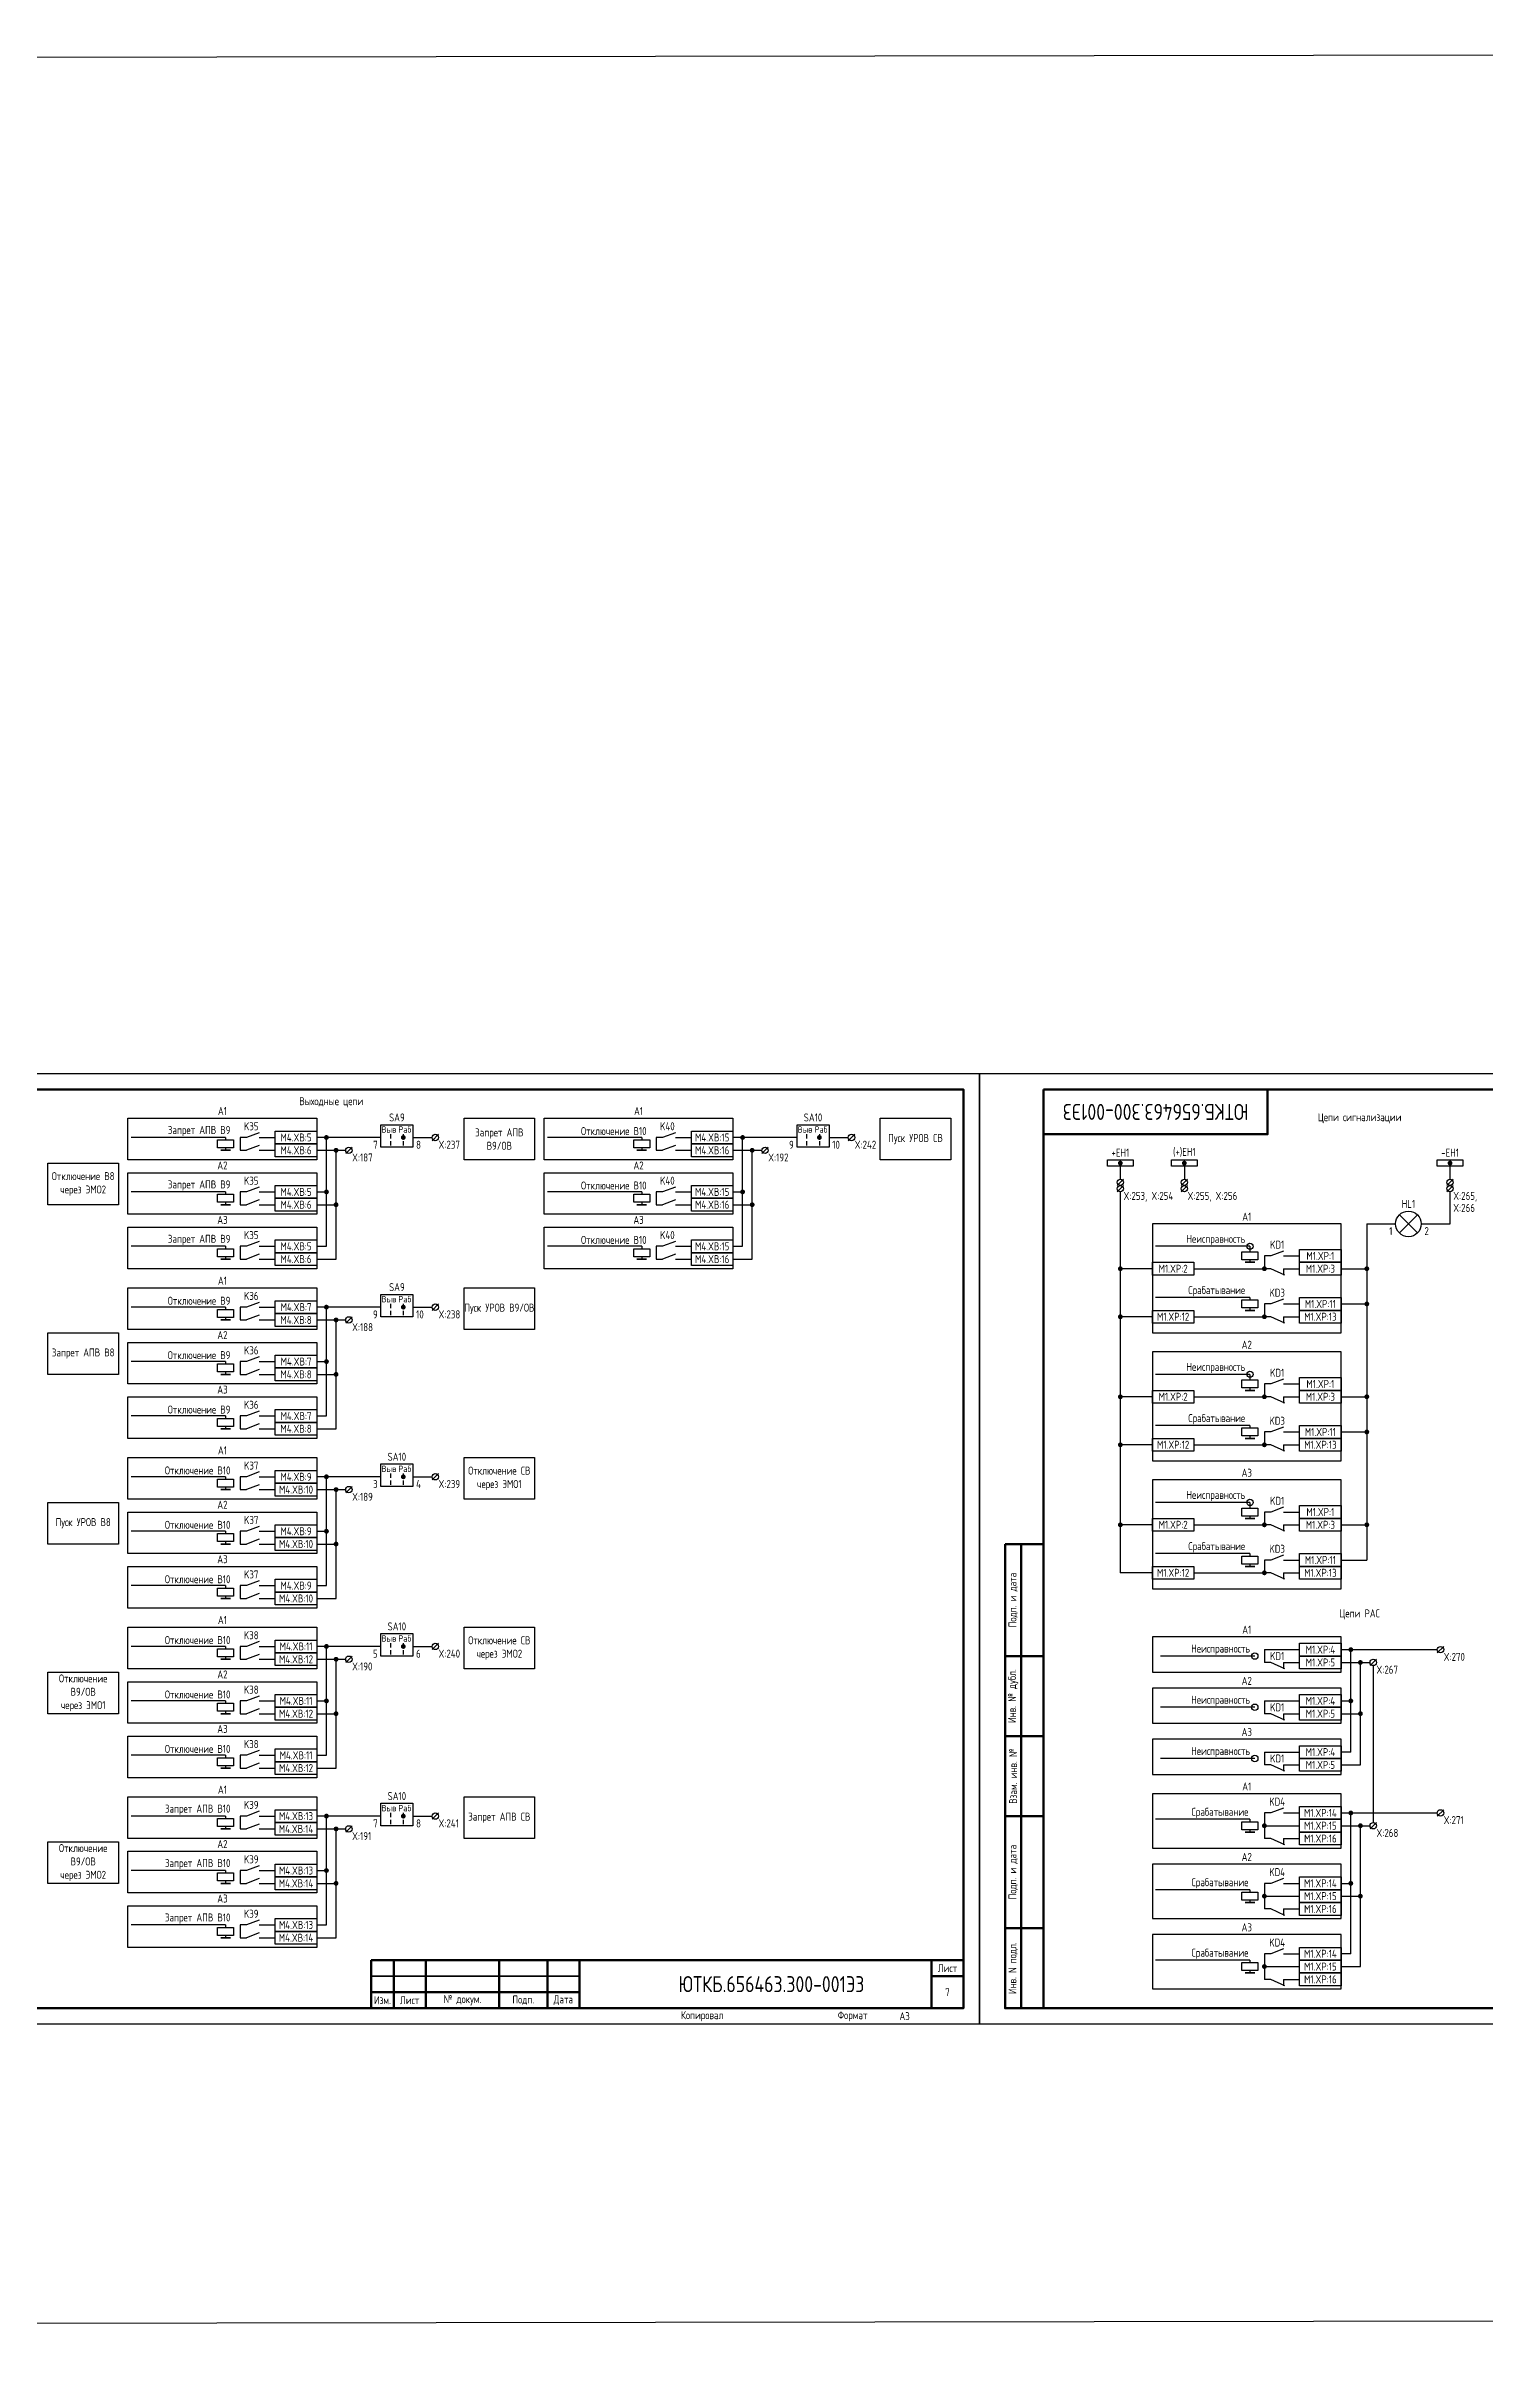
# Model space of a CAD drawing. Header units: millimetres. Extents: x -1245 to 5086, y -99 to 618.
# Drawn here: x 2648 to 3098, y -99 to 618 of the extents above; entities that cross this region are included whole.
import ezdxf

# ---------------------------------------------------------------- set-up
doc = ezdxf.new("R2010")
doc.units = ezdxf.units.MM
doc.styles.add('Gost_type_A', font='GOST_A.TTF')

# ---------------------------------------------------------------- blocks, each defined once
blk = doc.blocks.new('Штамп угловой верхний')
at = {"lineweight": 50}
blk.add_lwpolyline([(0, 0), (70, 0), (70, -14), (0, -14)], close=True, dxfattribs=at)
blk = doc.blocks.new('Формат_А3')
blk.add_lwpolyline([(-420, 297), (0, 297), (0, 0), (-420, 0)], close=True)
at = {"lineweight": 50}
blk.add_lwpolyline([(-400, 292), (-5, 292), (-5, 5), (-400, 5)], close=True, dxfattribs=at)
blk = doc.blocks.new('POINT')
at = {"const_width": 0.75}
blk.add_lwpolyline([(-0.375, 0, 1), (0.375, 0, 1)], format="xyb", close=True, dxfattribs=at)
blk = doc.blocks.new('Переключатель_положение')
for p, q in [((2, 1), (2, -0.34)), ((2, -1.14), (2, -2.49))]:
    blk.add_line(p, q)
blk = doc.blocks.new('Шинка')
blk.add_lwpolyline([(-4, 1), (4, 1), (4, -1), (-4, -1)], close=True)
blk.add_blockref('POINT', (0, 0))
blk = doc.blocks.new('Штамп малый нижний')
at = {"lineweight": 50}
for points in [[(-185, 15), (-178, 15), (-178, 5), (-185, 5)], [(-178, 15), (-168, 15), (-168, 5), (-178, 5)], [(-168, 15), (-145, 15), (-145, 5), (-168, 5)], [(-145, 15), (-130, 15), (-130, 5), (-145, 5)], [(-130, 15), (-120, 15), (-120, 5), (-130, 5)], [(-120, 15), (-10, 15), (-10, 0), (-120, 0)], [(-10, 15), (0, 15), (0, 10), (-10, 10)], [(-10, 10), (0, 10), (0, 0), (-10, 0)], [(-185, 5), (-178, 5), (-178, 0), (-185, 0)], [(-178, 5), (-168, 5), (-168, 0), (-178, 0)], [(-168, 5), (-145, 5), (-145, 0), (-168, 0)], [(-145, 5), (-130, 5), (-130, 0), (-145, 0)], [(-130, 5), (-120, 5), (-120, 0), (-130, 0)]]:
    blk.add_lwpolyline(points, close=True, dxfattribs=at)
for points in [[(-185, 15), (-178, 15), (-178, 10), (-185, 10)], [(-178, 15), (-168, 15), (-168, 10), (-178, 10)], [(-168, 15), (-145, 15), (-145, 10), (-168, 10)], [(-145, 15), (-130, 15), (-130, 10), (-145, 10)], [(-130, 15), (-120, 15), (-120, 10), (-130, 10)], [(-185, 10), (-178, 10), (-178, 5), (-185, 5)], [(-178, 10), (-168, 10), (-168, 5), (-178, 5)], [(-168, 10), (-145, 10), (-145, 5), (-168, 5)], [(-145, 10), (-130, 10), (-130, 5), (-145, 5)], [(-130, 10), (-120, 10), (-120, 5), (-130, 5)]]:
    blk.add_lwpolyline(points, close=True)
at = {"char_height": 2.5, "style": 'Gost_type_A'}
for s, insert, width, attachment_point in [('Лист', (-5, 12.5), 10, 5), ('Изм.', (-181.5, 2.5), 7, 5), ('Лист', (-173, 2.5), 10, 5), ('№ докум.', (-156.5, 2.5), 23, 5), ('Подп.', (-137.5, 2.5), 15, 5), ('Дата', (-125, 2.5), 10, 5), ('Копировал', (-75, -2.53), 13.1202, 6), ('Формат', (-30, -2.53), 13.1202, 6)]:
    blk.add_mtext(s, dxfattribs=dict(at, insert=insert, width=width, attachment_point=attachment_point))
blk = doc.blocks.new('Штамп левый нижний')
at = {"lineweight": 50}
for points in [[(-12, 145), (-7, 145), (-7, 110), (-12, 110)], [(-7, 145), (0, 145), (0, 110), (-7, 110)], [(-12, 110), (-7, 110), (-7, 85), (-12, 85)], [(-7, 110), (0, 110), (0, 85), (-7, 85)], [(-12, 85), (-7, 85), (-7, 60), (-12, 60)], [(-7, 85), (0, 85), (0, 60), (-7, 60)], [(-12, 60), (-7, 60), (-7, 25), (-12, 25)], [(-7, 60), (0, 60), (0, 25), (-7, 25)], [(-12, 25), (-7, 25), (-7, 0), (-12, 0)], [(-7, 25), (0, 25), (0, 0), (-7, 0)]]:
    blk.add_lwpolyline(points, close=True, dxfattribs=at)
at = {"char_height": 2.5, "attachment_point": 5, "rotation": 90, "style": 'Gost_type_A'}
for s, insert, width in [('Подп. и дата', (-9.5, 127.5), 35), ('Инв. № дубл.', (-9.5, 97.5), 25), ('Взам. инв. №', (-9.5, 72.5), 25), ('Подп. и дата', (-9.5, 42.5), 35), ('Инв. N подл.', (-9.5, 12.5), 25)]:
    blk.add_mtext(s, dxfattribs=dict(at, insert=insert, width=width))

msp = doc.modelspace()

# ---------------------------------------------------------------- linework, layer by layer
for p, q in [((2704.5, 277), (2675, 277)), ((2704.5, 277), (2704.5, 276.25)), ((2704.5, 273.75), (2704.5, 273)), ((2753, 277), (2733, 277)), ((2733, 273), (2742, 273)), ((2736, 243), (2736, 277)), ((2739, 239), (2739, 273)), ((2744.01, 274), (2742.01, 272)), ((2771.01, 278), (2769.01, 276)), ((2834.5, 277), (2805, 277)), ((2834.5, 277), (2834.5, 276.25)), ((2834.5, 273.75), (2834.5, 273)), ((2883, 277), (2863, 277)), ((2863, 273), (2872, 273)), ((2866, 243), (2866, 277)), ((2869, 239), (2869, 273)), ((2874.01, 274), (2872.01, 272)), ((2901.01, 278), (2899.01, 276)), ((2984, 269), (2984, 264)), ((3004, 268), (3004, 264)), ((3087, 264), (3087, 269)), ((2704.5, 260), (2675, 260)), ((2704.5, 260), (2704.5, 259.25)), ((2733, 260), (2736, 260)), ((2834.5, 260), (2805, 260)), ((2834.5, 260), (2834.5, 259.25)), ((2863, 260), (2866, 260)), ((2985, 264), (2983, 262)), ((2985, 262), (2983, 260)), ((2984, 260), (2984, 141)), ((3005, 264), (3003, 262)), ((3005, 262), (3003, 260)), ((3088, 264), (3086, 262)), ((3088, 262), (3086, 260)), ((3087, 262), (3087, 262.01)), ((3087, 262), (3087, 262.01)), ((3087, 250), (3087, 260)), ((2704.5, 256.75), (2704.5, 256)), ((2733, 256), (2739, 256)), ((2834.5, 256.75), (2834.5, 256)), ((2863, 256), (2869, 256)), ((3071.17, 252.83), (3076.83, 247.17)), ((3076.83, 252.83), (3071.17, 247.17)), ((3061, 250), (3070, 250)), ((3061, 250), (3061, 145)), ((3078, 250), (3087, 250)), ((2704.5, 243), (2675, 243)), ((2704.5, 243), (2704.5, 242.25)), ((2704.5, 239.75), (2704.5, 239)), ((2733, 243), (2736, 243)), ((2733, 239), (2739, 239)), ((2834.5, 243), (2805, 243)), ((2834.5, 243), (2834.5, 242.25)), ((2834.5, 239.75), (2834.5, 239)), ((2863, 243), (2866, 243)), ((2863, 239), (2869, 239)), ((3024.5, 243), (2995, 243)), ((3024.5, 243), (3024.5, 241.25)), ((3024.5, 238.75), (3024.5, 238)), ((2994, 236), (2984, 236)), ((3035, 236), (3035, 234)), ((3053, 236), (3061, 236)), ((2704.5, 224), (2675, 224)), ((2704.5, 224), (2704.5, 223.25)), ((2753, 224), (2733, 224)), ((2736, 190), (2736, 224)), ((2771.01, 225), (2769.01, 223)), ((3024.5, 227), (2995, 227)), ((3024.5, 227), (3024.5, 226.25)), ((3024.5, 223.75), (3024.5, 223)), ((3053, 225), (3061, 225)), ((2704.5, 220.75), (2704.5, 220)), ((2733, 220), (2742, 220)), ((2739, 186), (2739, 220)), ((2744.01, 221), (2742.01, 219)), ((2994, 221), (2984, 221)), ((3035, 221), (3035, 219)), ((2704.5, 207), (2675, 207)), ((2704.5, 207), (2704.5, 206.25)), ((2704.5, 203.75), (2704.5, 203)), ((2733, 207), (2736, 207)), ((2733, 203), (2739, 203)), ((3024.5, 203), (2995, 203)), ((3024.5, 203), (3024.5, 201.25)), ((2994, 196), (2984, 196)), ((3024.5, 198.75), (3024.5, 198)), ((3035, 196), (3035, 194)), ((3053, 196), (3061, 196)), ((2704.5, 190), (2675, 190)), ((2704.5, 190), (2704.5, 189.25)), ((2704.5, 186.75), (2704.5, 186)), ((2733, 190), (2736, 190)), ((3024.5, 187), (2995, 187)), ((3024.5, 187), (3024.5, 186.25)), ((2733, 186), (2739, 186)), ((2994, 181), (2984, 181)), ((3024.5, 183.75), (3024.5, 183)), ((3035, 181), (3035, 179)), ((3053, 185), (3061, 185)), ((2704.5, 171), (2675, 171)), ((2704.5, 171), (2704.5, 170.25)), ((2704.5, 167.75), (2704.5, 167)), ((2753, 171), (2733, 171)), ((2733, 167), (2742, 167)), ((2736, 137), (2736, 171)), ((2739, 133), (2739, 167)), ((2744.01, 168), (2742.01, 166)), ((2771.01, 172), (2769.01, 170)), ((3024.5, 163), (2995, 163)), ((3024.5, 163), (3024.5, 161.25)), ((3024.5, 158.75), (3024.5, 158)), ((2704.5, 154), (2675, 154)), ((2704.5, 154), (2704.5, 153.25)), ((2704.5, 150.75), (2704.5, 150)), ((2733, 154), (2736, 154)), ((2994, 156), (2984, 156)), ((3035, 156), (3035, 154)), ((3053, 156), (3061, 156)), ((2733, 150), (2739, 150)), ((3024.5, 147), (2995, 147)), ((3024.5, 147), (3024.5, 146.25)), ((3024.5, 143.75), (3024.5, 143)), ((3053, 145), (3061, 145)), ((2704.5, 137), (2675, 137)), ((2704.5, 137), (2704.5, 136.25)), ((2733, 137), (2736, 137)), ((2994, 141), (2984, 141)), ((3035, 141), (3035, 139)), ((2704.5, 133.75), (2704.5, 133)), ((2733, 133), (2739, 133)), ((2704.5, 118), (2675, 118)), ((2704.5, 118), (2704.5, 117.25)), ((2704.5, 114.75), (2704.5, 114)), ((2753, 118), (2733, 118)), ((2736, 84), (2736, 118)), ((2744.01, 115), (2742.01, 113)), ((2771.01, 119), (2769.01, 117)), ((3026, 115), (2996.5, 115)), ((3029, 117), (3029, 113)), ((3053, 117), (3083, 117)), ((3056, 85), (3056, 117)), ((3085.01, 118), (3083.01, 116)), ((2733, 114), (2742, 114)), ((2739, 80), (2739, 114)), ((3035, 113), (3035, 111)), ((3053, 113), (3062, 113)), ((3059, 81), (3059, 113)), ((3064.01, 114), (3062.01, 112)), ((3063.01, 112), (3063.01, 63.01)), ((2704.5, 101), (2675, 101)), ((2704.5, 101), (2704.5, 100.25)), ((2733, 101), (2736, 101)), ((3029, 101), (3029, 97)), ((3053, 101), (3056, 101)), ((2704.5, 97.75), (2704.5, 97)), ((2733, 97), (2739, 97)), ((3026, 99), (2996.5, 99)), ((3035, 97), (3035, 95)), ((3053, 97), (3059, 97)), ((2704.5, 84), (2675, 84)), ((2704.5, 84), (2704.5, 83.25)), ((2704.5, 80.75), (2704.5, 80)), ((2733, 84), (2736, 84)), ((2733, 80), (2739, 80)), ((3026, 83), (2996.5, 83)), ((3029, 85), (3029, 81)), ((3035, 81), (3035, 79)), ((3056, 85), (3053, 85)), ((3053, 81), (3059, 81)), ((2704.5, 65), (2675, 65)), ((2704.5, 65), (2704.5, 64.25)), ((2753, 65), (2733, 65)), ((2736, 31), (2736, 65)), ((2771.01, 66), (2769.01, 64)), ((3053, 66), (3083, 66)), ((3056, 22), (3056, 66)), ((3085.01, 67), (3083.01, 65)), ((2704.5, 61.75), (2704.5, 61)), ((2733, 61), (2742, 61)), ((2739, 27), (2739, 61)), ((2744.01, 62), (2742.01, 60)), ((3024.5, 64), (2995, 64)), ((3024.5, 64), (3024.5, 63.25)), ((3024.5, 60.75), (3024.5, 60)), ((3035, 58), (3035, 56)), ((3053, 62), (3062, 62)), ((3059, 18), (3059, 62)), ((3064.01, 63), (3062.01, 61)), ((2704.5, 48), (2675, 48)), ((2704.5, 48), (2704.5, 47.25)), ((2704.5, 44.75), (2704.5, 44)), ((2733, 48), (2736, 48)), ((2733, 44), (2739, 44)), ((3053, 44), (3056, 44)), ((3024.5, 42), (2995, 42)), ((3024.5, 42), (3024.5, 41.25)), ((3024.5, 38.75), (3024.5, 38)), ((3035, 36), (3035, 34)), ((3053, 40), (3059, 40)), ((2704.5, 31), (2675, 31)), ((2704.5, 31), (2704.5, 30.25)), ((2733, 31), (2736, 31)), ((2704.5, 27.75), (2704.5, 27)), ((2733, 27), (2739, 27)), ((3056, 22), (3053, 22)), ((3024.5, 20), (2995, 20)), ((3024.5, 20), (3024.5, 19.25)), ((3024.5, 16.75), (3024.5, 16)), ((3053, 18), (3059, 18)), ((3035, 14), (3035, 12))]:
    msp.add_line(p, q)
at = {"ltscale": 1.08}
for p, q in [((2711, 277), (2709, 277)), ((2709, 277), (2709, 273)), ((2709, 273), (2711, 273)), ((2715, 277), (2720, 277)), ((2715, 273), (2720, 273)), ((2841, 277), (2839, 277)), ((2839, 277), (2839, 273)), ((2839, 273), (2841, 273)), ((2845, 277), (2850, 277)), ((2845, 273), (2850, 273)), ((2711, 260), (2709, 260)), ((2709, 260), (2709, 256)), ((2715, 260), (2720, 260)), ((2841, 260), (2839, 260)), ((2839, 260), (2839, 256)), ((2845, 260), (2850, 260)), ((2709, 256), (2711, 256)), ((2715, 256), (2720, 256)), ((2839, 256), (2841, 256)), ((2845, 256), (2850, 256)), ((2711, 243), (2709, 243)), ((2709, 243), (2709, 239)), ((2709, 239), (2711, 239)), ((2715, 243), (2720, 243)), ((2715, 239), (2720, 239)), ((2841, 243), (2839, 243)), ((2839, 243), (2839, 239)), ((2839, 239), (2841, 239)), ((2845, 243), (2850, 243)), ((2845, 239), (2850, 239)), ((3031, 240), (3029, 240)), ((3029, 240), (3029, 236)), ((3035, 240), (3040, 240)), ((3007, 236), (3029, 236)), ((3031, 236), (3029, 236)), ((3035, 236), (3040, 236)), ((2711, 224), (2709, 224)), ((2709, 224), (2709, 220)), ((2715, 224), (2720, 224)), ((3031, 225), (3029, 225)), ((3029, 225), (3029, 221)), ((3035, 225), (3040, 225)), ((2709, 220), (2711, 220)), ((2715, 220), (2720, 220)), ((3007, 221), (3029, 221)), ((3031, 221), (3029, 221)), ((3035, 221), (3040, 221)), ((2711, 207), (2709, 207)), ((2709, 207), (2709, 203)), ((2709, 203), (2711, 203)), ((2715, 207), (2720, 207)), ((2715, 203), (2720, 203)), ((3007, 196), (3029, 196)), ((3031, 200), (3029, 200)), ((3029, 200), (3029, 196)), ((3031, 196), (3029, 196)), ((3035, 200), (3040, 200)), ((3035, 196), (3040, 196)), ((2711, 190), (2709, 190)), ((2709, 190), (2709, 186)), ((2715, 190), (2720, 190)), ((2709, 186), (2711, 186)), ((2715, 186), (2720, 186)), ((3007, 181), (3029, 181)), ((3031, 185), (3029, 185)), ((3029, 185), (3029, 181)), ((3031, 181), (3029, 181)), ((3035, 185), (3040, 185)), ((3035, 181), (3040, 181)), ((2711, 171), (2709, 171)), ((2709, 171), (2709, 167)), ((2709, 167), (2711, 167)), ((2715, 171), (2720, 171)), ((2715, 167), (2720, 167)), ((3031, 160), (3029, 160)), ((3029, 160), (3029, 156)), ((3035, 160), (3040, 160)), ((2711, 154), (2709, 154)), ((2709, 154), (2709, 150)), ((2715, 154), (2720, 154)), ((3007, 156), (3029, 156)), ((3031, 156), (3029, 156)), ((3035, 156), (3040, 156)), ((2709, 150), (2711, 150)), ((2715, 150), (2720, 150)), ((3031, 145), (3029, 145)), ((3029, 145), (3029, 141)), ((3035, 145), (3040, 145)), ((2711, 137), (2709, 137)), ((2709, 137), (2709, 133)), ((2715, 137), (2720, 137)), ((3007, 141), (3029, 141)), ((3031, 141), (3029, 141)), ((3035, 141), (3040, 141)), ((2709, 133), (2711, 133)), ((2715, 133), (2720, 133)), ((2711, 118), (2709, 118)), ((2709, 118), (2709, 114)), ((2715, 118), (2720, 118)), ((3029, 117), (3040, 117)), ((2709, 114), (2711, 114)), ((2715, 114), (2720, 114)), ((3031, 113), (3029, 113)), ((3035, 113), (3040, 113)), ((2711, 101), (2709, 101)), ((2709, 101), (2709, 97)), ((2715, 101), (2720, 101)), ((3029, 101), (3040, 101)), ((2709, 97), (2711, 97)), ((2715, 97), (2720, 97)), ((3031, 97), (3029, 97)), ((3035, 97), (3040, 97)), ((2711, 84), (2709, 84)), ((2709, 84), (2709, 80)), ((2709, 80), (2711, 80)), ((2715, 84), (2720, 84)), ((2715, 80), (2720, 80)), ((3029, 85), (3040, 85)), ((3031, 81), (3029, 81)), ((3035, 81), (3040, 81)), ((2711, 65), (2709, 65)), ((2709, 65), (2709, 61)), ((2715, 65), (2720, 65)), ((3031, 66), (3029, 66)), ((3029, 66), (3029, 58)), ((3035, 66), (3040, 66)), ((2709, 61), (2711, 61)), ((2715, 61), (2720, 61)), ((3029, 62), (3040, 62)), ((3031, 58), (3029, 58)), ((3035, 58), (3040, 58)), ((2711, 48), (2709, 48)), ((2709, 48), (2709, 44)), ((2709, 44), (2711, 44)), ((2715, 48), (2720, 48)), ((2715, 44), (2720, 44)), ((3031, 44), (3029, 44)), ((3029, 44), (3029, 36)), ((3035, 44), (3040, 44)), ((3029, 40), (3040, 40)), ((3031, 36), (3029, 36)), ((3035, 36), (3040, 36)), ((2711, 31), (2709, 31)), ((2709, 31), (2709, 27)), ((2715, 31), (2720, 31)), ((2709, 27), (2711, 27)), ((2715, 27), (2720, 27)), ((3031, 22), (3029, 22)), ((3029, 22), (3029, 14)), ((3035, 22), (3040, 22)), ((3029, 18), (3040, 18)), ((3031, 14), (3029, 14)), ((3035, 14), (3040, 14))]:
    msp.add_line(p, q, dxfattribs=at)
at = {"ltscale": 4.32}
for p, q in [((2715, 278.5), (2711, 277)), ((2715, 274.5), (2711, 273)), ((2845, 278.5), (2841, 277)), ((2845, 274.5), (2841, 273)), ((2715, 261.5), (2711, 260)), ((2845, 261.5), (2841, 260)), ((2715, 257.5), (2711, 256)), ((2845, 257.5), (2841, 256)), ((2715, 244.5), (2711, 243)), ((2845, 244.5), (2841, 243)), ((2715, 240.5), (2711, 239)), ((2845, 240.5), (2841, 239)), ((3035, 241.5), (3031, 240)), ((3035.39, 234), (3031, 236)), ((2715, 225.5), (2711, 224)), ((3035, 226.5), (3031, 225)), ((2715, 221.5), (2711, 220)), ((3035.39, 219), (3031, 221)), ((2715, 208.5), (2711, 207)), ((2715, 204.5), (2711, 203)), ((3035, 201.5), (3031, 200)), ((3035.39, 194), (3031, 196)), ((2715, 191.5), (2711, 190)), ((2715, 187.5), (2711, 186)), ((3035, 186.5), (3031, 185)), ((3035.39, 179), (3031, 181)), ((2715, 172.5), (2711, 171)), ((2715, 168.5), (2711, 167)), ((3035, 161.5), (3031, 160)), ((2715, 155.5), (2711, 154)), ((2715, 151.5), (2711, 150)), ((3035.39, 154), (3031, 156)), ((3035, 146.5), (3031, 145)), ((2715, 138.5), (2711, 137)), ((3035.39, 139), (3031, 141)), ((2715, 134.5), (2711, 133)), ((2715, 119.5), (2711, 118)), ((2715, 115.5), (2711, 114)), ((3035.39, 111), (3031, 113)), ((2715, 102.5), (2711, 101)), ((2715, 98.5), (2711, 97)), ((3035.39, 95), (3031, 97)), ((2715, 85.5), (2711, 84)), ((2715, 81.5), (2711, 80)), ((3035.39, 79), (3031, 81)), ((2715, 66.5), (2711, 65)), ((3035, 67.5), (3031, 66)), ((2715, 62.5), (2711, 61)), ((3035.39, 56), (3031, 58)), ((2715, 49.5), (2711, 48)), ((2715, 45.5), (2711, 44)), ((3035, 45.5), (3031, 44)), ((3035.39, 34), (3031, 36)), ((2715, 32.5), (2711, 31)), ((2715, 28.5), (2711, 27)), ((3035, 23.5), (3031, 22)), ((3035.39, 12), (3031, 14))]:
    msp.add_line(p, q, dxfattribs=at)
at = {"ltscale": 4}
for p, q in [((2763, 277), (2769.01, 277)), ((2893, 277), (2899.01, 277)), ((2763, 224), (2769.01, 224)), ((2763, 171), (2769.01, 171)), ((2763, 118), (2769.01, 118)), ((2763, 65), (2769.01, 65))]:
    msp.add_line(p, q, dxfattribs=at)
at = {"color": 3}
msp.add_lwpolyline([(-1245, 609), (5086, 618), (5086, -90), (-1245, -99)], close=True, dxfattribs=at)
for points in [[(2674, 283), (2733, 283), (2733, 270), (2674, 270)], [(2753, 281), (2763, 281), (2763, 274), (2753, 274)], [(2779, 283), (2801, 283), (2801, 270), (2779, 270)], [(2804, 283), (2863, 283), (2863, 270), (2804, 270)], [(2883, 281), (2893, 281), (2893, 274), (2883, 274)], [(2909, 283), (2931, 283), (2931, 270), (2909, 270)], [(2707, 276.25), (2707, 273.75), (2702, 273.75), (2702, 276.25)], [(2706, 273), (2703, 273)], [(2720, 279), (2733, 279), (2733, 275), (2720, 275)], [(2720, 275), (2733, 275), (2733, 271), (2720, 271)], [(2837, 276.25), (2837, 273.75), (2832, 273.75), (2832, 276.25)], [(2836, 273), (2833, 273)], [(2850, 279), (2863, 279), (2863, 275), (2850, 275)], [(2850, 275), (2863, 275), (2863, 271), (2850, 271)], [(2649, 269), (2671, 269), (2671, 256), (2649, 256)], [(2674, 266), (2733, 266), (2733, 253), (2674, 253)], [(2804, 266), (2863, 266), (2863, 253), (2804, 253)], [(2707, 259.25), (2707, 256.75), (2702, 256.75), (2702, 259.25)], [(2720, 262), (2733, 262), (2733, 258), (2720, 258)], [(2837, 259.25), (2837, 256.75), (2832, 256.75), (2832, 259.25)], [(2850, 262), (2863, 262), (2863, 258), (2850, 258)], [(2706, 256), (2703, 256)], [(2720, 258), (2733, 258), (2733, 254), (2720, 254)], [(2836, 256), (2833, 256)], [(2850, 258), (2863, 258), (2863, 254), (2850, 254)], [(2674, 249), (2733, 249), (2733, 236), (2674, 236)], [(2720, 245), (2733, 245), (2733, 241), (2720, 241)], [(2804, 249), (2863, 249), (2863, 236), (2804, 236)], [(2850, 245), (2863, 245), (2863, 241), (2850, 241)], [(2994, 216), (3053, 216), (3053, 250), (2994, 250)], [(2707, 242.25), (2707, 239.75), (2702, 239.75), (2702, 242.25)], [(2706, 239), (2703, 239)], [(2720, 241), (2733, 241), (2733, 237), (2720, 237)], [(2837, 242.25), (2837, 239.75), (2832, 239.75), (2832, 242.25)], [(2836, 239), (2833, 239)], [(2850, 241), (2863, 241), (2863, 237), (2850, 237)], [(2994, 238), (3007, 238), (3007, 234), (2994, 234)], [(3027, 241.25), (3027, 238.75), (3022, 238.75), (3022, 241.25)], [(3026, 238), (3023, 238)], [(3040, 242), (3053, 242), (3053, 238), (3040, 238)], [(3040, 238), (3053, 238), (3053, 234), (3040, 234)], [(2674, 230), (2733, 230), (2733, 217), (2674, 217)], [(2779, 230), (2801, 230), (2801, 217), (2779, 217)], [(2707, 223.25), (2707, 220.75), (2702, 220.75), (2702, 223.25)], [(2720, 226), (2733, 226), (2733, 222), (2720, 222)], [(2753, 228), (2763, 228), (2763, 221), (2753, 221)], [(2994, 223), (3007, 223), (3007, 219), (2994, 219)], [(3027, 226.25), (3027, 223.75), (3022, 223.75), (3022, 226.25)], [(3026, 223), (3023, 223)], [(3040, 227), (3053, 227), (3053, 223), (3040, 223)], [(3040, 223), (3053, 223), (3053, 219), (3040, 219)], [(2649, 216), (2671, 216), (2671, 203), (2649, 203)], [(2706, 220), (2703, 220)], [(2720, 222), (2733, 222), (2733, 218), (2720, 218)], [(2674, 213), (2733, 213), (2733, 200), (2674, 200)], [(2720, 209), (2733, 209), (2733, 205), (2720, 205)], [(2994, 176), (3053, 176), (3053, 210), (2994, 210)], [(2707, 206.25), (2707, 203.75), (2702, 203.75), (2702, 206.25)], [(2706, 203), (2703, 203)], [(2720, 205), (2733, 205), (2733, 201), (2720, 201)], [(3027, 201.25), (3027, 198.75), (3022, 198.75), (3022, 201.25)], [(3040, 202), (3053, 202), (3053, 198), (3040, 198)], [(2674, 196), (2733, 196), (2733, 183), (2674, 183)], [(2994, 198), (3007, 198), (3007, 194), (2994, 194)], [(3026, 198), (3023, 198)], [(3040, 198), (3053, 198), (3053, 194), (3040, 194)], [(2707, 189.25), (2707, 186.75), (2702, 186.75), (2702, 189.25)], [(2720, 192), (2733, 192), (2733, 188), (2720, 188)], [(2720, 188), (2733, 188), (2733, 184), (2720, 184)], [(3040, 187), (3053, 187), (3053, 183), (3040, 183)], [(2706, 186), (2703, 186)], [(2994, 183), (3007, 183), (3007, 179), (2994, 179)], [(3027, 186.25), (3027, 183.75), (3022, 183.75), (3022, 186.25)], [(3026, 183), (3023, 183)], [(3040, 183), (3053, 183), (3053, 179), (3040, 179)], [(2674, 177), (2733, 177), (2733, 164), (2674, 164)], [(2720, 173), (2733, 173), (2733, 169), (2720, 169)], [(2753, 175), (2763, 175), (2763, 168), (2753, 168)], [(2779, 177), (2801, 177), (2801, 164), (2779, 164)], [(2707, 170.25), (2707, 167.75), (2702, 167.75), (2702, 170.25)], [(2706, 167), (2703, 167)], [(2720, 169), (2733, 169), (2733, 165), (2720, 165)], [(2994, 136), (3053, 136), (3053, 170), (2994, 170)], [(2649, 163), (2671, 163), (2671, 150), (2649, 150)], [(2674, 160), (2733, 160), (2733, 147), (2674, 147)], [(2994, 158), (3007, 158), (3007, 154), (2994, 154)], [(3027, 161.25), (3027, 158.75), (3022, 158.75), (3022, 161.25)], [(3026, 158), (3023, 158)], [(3040, 162), (3053, 162), (3053, 158), (3040, 158)], [(3040, 158), (3053, 158), (3053, 154), (3040, 154)], [(2707, 153.25), (2707, 150.75), (2702, 150.75), (2702, 153.25)], [(2720, 156), (2733, 156), (2733, 152), (2720, 152)], [(2720, 152), (2733, 152), (2733, 148), (2720, 148)], [(2706, 150), (2703, 150)], [(3027, 146.25), (3027, 143.75), (3022, 143.75), (3022, 146.25)], [(3040, 147), (3053, 147), (3053, 143), (3040, 143)], [(2674, 143), (2733, 143), (2733, 130), (2674, 130)], [(2707, 136.25), (2707, 133.75), (2702, 133.75), (2702, 136.25)], [(2720, 139), (2733, 139), (2733, 135), (2720, 135)], [(2994, 143), (3007, 143), (3007, 139), (2994, 139)], [(3026, 143), (3023, 143)], [(3040, 143), (3053, 143), (3053, 139), (3040, 139)], [(2706, 133), (2703, 133)], [(2720, 135), (2733, 135), (2733, 131), (2720, 131)], [(2674, 124), (2733, 124), (2733, 111), (2674, 111)], [(2753, 122), (2763, 122), (2763, 115), (2753, 115)], [(2779, 124), (2801, 124), (2801, 111), (2779, 111)], [(2707, 117.25), (2707, 114.75), (2702, 114.75), (2702, 117.25)], [(2720, 120), (2733, 120), (2733, 116), (2720, 116)], [(2720, 116), (2733, 116), (2733, 112), (2720, 112)], [(2994, 110), (3053, 110), (3053, 121), (2994, 121)], [(3040, 119), (3053, 119), (3053, 115), (3040, 115)], [(3040, 115), (3053, 115), (3053, 111), (3040, 111)], [(2649, 110), (2671, 110), (2671, 97), (2649, 97)], [(2706, 114), (2703, 114)], [(2674, 107), (2733, 107), (2733, 94), (2674, 94)], [(2720, 103), (2733, 103), (2733, 99), (2720, 99)], [(2994, 94), (3053, 94), (3053, 105), (2994, 105)], [(3040, 103), (3053, 103), (3053, 99), (3040, 99)], [(2707, 100.25), (2707, 97.75), (2702, 97.75), (2702, 100.25)], [(2706, 97), (2703, 97)], [(2720, 99), (2733, 99), (2733, 95), (2720, 95)], [(3040, 99), (3053, 99), (3053, 95), (3040, 95)], [(2674, 90), (2733, 90), (2733, 77), (2674, 77)], [(2994, 78), (3053, 78), (3053, 89), (2994, 89)], [(3040, 87), (3053, 87), (3053, 83), (3040, 83)], [(2707, 83.25), (2707, 80.75), (2702, 80.75), (2702, 83.25)], [(2706, 80), (2703, 80)], [(2720, 86), (2733, 86), (2733, 82), (2720, 82)], [(2720, 82), (2733, 82), (2733, 78), (2720, 78)], [(3040, 83), (3053, 83), (3053, 79), (3040, 79)], [(2994, 55), (3053, 55), (3053, 72), (2994, 72)], [(2674, 71), (2733, 71), (2733, 58), (2674, 58)], [(2720, 67), (2733, 67), (2733, 63), (2720, 63)], [(2753, 69), (2763, 69), (2763, 62), (2753, 62)], [(2779, 71), (2801, 71), (2801, 58), (2779, 58)], [(3040, 68), (3053, 68), (3053, 64), (3040, 64)], [(2707, 64.25), (2707, 61.75), (2702, 61.75), (2702, 64.25)], [(2706, 61), (2703, 61)], [(2720, 63), (2733, 63), (2733, 59), (2720, 59)], [(3027, 63.25), (3027, 60.75), (3022, 60.75), (3022, 63.25)], [(3026, 60), (3023, 60)], [(3040, 64), (3053, 64), (3053, 60), (3040, 60)], [(3040, 60), (3053, 60), (3053, 56), (3040, 56)], [(2649, 57), (2671, 57), (2671, 44), (2649, 44)], [(2674, 54), (2733, 54), (2733, 41), (2674, 41)], [(2707, 47.25), (2707, 44.75), (2702, 44.75), (2702, 47.25)], [(2706, 44), (2703, 44)], [(2720, 50), (2733, 50), (2733, 46), (2720, 46)], [(2720, 46), (2733, 46), (2733, 42), (2720, 42)], [(2994, 33), (3053, 33), (3053, 50), (2994, 50)], [(3040, 46), (3053, 46), (3053, 42), (3040, 42)], [(2674, 37), (2733, 37), (2733, 24), (2674, 24)], [(3027, 41.25), (3027, 38.75), (3022, 38.75), (3022, 41.25)], [(3026, 38), (3023, 38)], [(3040, 42), (3053, 42), (3053, 38), (3040, 38)], [(3040, 38), (3053, 38), (3053, 34), (3040, 34)], [(2707, 30.25), (2707, 27.75), (2702, 27.75), (2702, 30.25)], [(2720, 33), (2733, 33), (2733, 29), (2720, 29)], [(2720, 29), (2733, 29), (2733, 25), (2720, 25)], [(2706, 27), (2703, 27)], [(2994, 11), (3053, 11), (3053, 28), (2994, 28)], [(3040, 24), (3053, 24), (3053, 20), (3040, 20)], [(3027, 19.25), (3027, 16.75), (3022, 16.75), (3022, 19.25)], [(3026, 16), (3023, 16)], [(3040, 20), (3053, 20), (3053, 16), (3040, 16)], [(3040, 16), (3053, 16), (3053, 12), (3040, 12)]]:
    msp.add_lwpolyline(points, close=True)
for centre, radius in [((2743.01, 273), 1), ((2770.01, 277), 1), ((2873.01, 273), 1), ((2900.01, 277), 1), ((2984, 263), 1), ((2984, 261), 1), ((3004, 263), 1), ((3004, 261), 1), ((3087, 263), 1), ((3087, 261), 1), ((3074, 250), 4), ((3024.5, 243), 1), ((2770.01, 224), 1), ((2743.01, 220), 1), ((3024.5, 203), 1), ((2743.01, 167), 1), ((2770.01, 171), 1), ((3024.5, 163), 1), ((2743.01, 114), 1), ((2770.01, 118), 1), ((3026, 115), 1), ((3084.01, 117), 1), ((3063.01, 113), 1), ((3026, 99), 1), ((3026, 83), 1), ((2770.01, 65), 1), ((3084.01, 66), 1), ((2743.01, 61), 1), ((3063.01, 62), 1)]:
    msp.add_circle(centre, radius)

# ---------------------------------------------------------------- block references
for name, p in [('Формат_А3', (2940, 0)), ('Формат_А3', (3360, 0)), ('Штамп угловой верхний', (2960, 292)), ('POINT', (2736, 277)), ('POINT', (2739, 273)), ('Переключатель_положение', (2754, 277)), ('POINT', (2760, 277)), ('Переключатель_положение', (2758, 277)), ('POINT', (2866, 277)), ('POINT', (2869, 273)), ('Переключатель_положение', (2884, 277)), ('POINT', (2890, 277)), ('Переключатель_положение', (2888, 277)), ('Шинка', (2984, 269)), ('Шинка', (3004, 269)), ('Шинка', (3087, 269)), ('POINT', (2736, 260)), ('POINT', (2866, 260)), ('POINT', (2739, 256)), ('POINT', (2869, 256)), ('POINT', (2984, 236)), ('POINT', (3029, 236)), ('POINT', (3061, 236)), ('POINT', (2736, 224)), ('Переключатель_положение', (2754, 224)), ('POINT', (2760, 224)), ('Переключатель_положение', (2758, 224)), ('POINT', (3061, 225)), ('POINT', (2739, 220)), ('POINT', (2984, 221)), ('POINT', (3029, 221)), ('POINT', (2736, 207)), ('POINT', (2739, 203)), ('POINT', (2984, 196)), ('POINT', (3029, 196)), ('POINT', (3061, 196)), ('POINT', (2984, 181)), ('POINT', (3029, 181)), ('POINT', (3061, 185)), ('POINT', (2736, 171)), ('POINT', (2739, 167)), ('Переключатель_положение', (2754, 171)), ('POINT', (2760, 171)), ('Переключатель_положение', (2758, 171)), ('POINT', (2736, 154)), ('POINT', (2739, 150)), ('POINT', (2984, 156)), ('POINT', (3029, 156)), ('POINT', (3061, 156)), ('Штамп левый нижний', (2960, 5)), ('POINT', (3029, 141)), ('POINT', (2736, 118)), ('POINT', (2739, 114)), ('Переключатель_положение', (2754, 118)), ('POINT', (2760, 118)), ('Переключатель_положение', (2758, 118)), ('POINT', (3056, 117)), ('POINT', (3059, 113)), ('POINT', (2736, 101)), ('POINT', (3056, 101)), ('POINT', (2739, 97)), ('POINT', (3059, 97)), ('POINT', (2736, 65)), ('Переключатель_положение', (2754, 65)), ('POINT', (2760, 65)), ('Переключатель_положение', (2758, 65)), ('POINT', (3056, 66)), ('POINT', (2739, 61)), ('POINT', (3029, 62)), ('POINT', (3059, 62)), ('POINT', (2736, 48)), ('POINT', (2739, 44)), ('POINT', (3056, 44)), ('POINT', (3029, 40)), ('POINT', (3059, 40)), ('Штамп малый нижний', (2935, 5)), ('POINT', (3029, 18))]:
    msp.add_blockref(name, p)

# ---------------------------------------------------------------- texts
at = {"char_height": 2.5, "style": 'Gost_type_A'}
for s, insert, width, attachment_point, line_spacing_factor in [('Выходные цепи', (2737.5, 288), 395, 5, 0.9), ('A1', (2703.5, 284), 59, 8, 0.9), ('A1', (2833.5, 284), 59, 8, 0.9), ('Цепи сигнализации', (3058.75, 283), 197.5, 5, 0.9), ('X:237', (2771.01, 276), 8, 1, 0.9), ('X:242', (2901.01, 276), 8, 1, 0.9), ('A2', (2703.5, 267), 59, 8, 0.9), ('X:187', (2744.01, 272), 8, 1, 0.9), ('A2', (2833.5, 267), 59, 8, 0.9), ('X:192', (2874.01, 272), 8, 1, 0.9), ('X:253, X:254', (2985, 260), 16, 1, 0.9), ('X:255, X:256', (3005, 260), 16, 1, 0.9), ('X:265,\\PX:266', (3088, 260), 16, 1, 0.9), ('A3', (2703.5, 250), 59, 8, 0.9), ('A3', (2833.5, 250), 59, 8, 0.9), ('A1', (3023.5, 251), 59, 8, 0.9), ('Неисправность', (3023, 245), 37, 6, 0.8), ('A1', (2703.5, 231), 59, 8, 0.9), ('Срабатывание', (3023, 229), 37, 6, 0.8), ('X:238', (2771.01, 223), 8, 1, 0.9), ('A2', (2703.5, 214), 59, 8, 0.9), ('X:188', (2744.01, 219), 8, 1, 0.9), ('A2', (3023.5, 211), 59, 8, 0.9), ('Неисправность', (3023, 205), 37, 6, 0.8), ('A3', (2703.5, 197), 59, 8, 0.9), ('Срабатывание', (3023, 189), 37, 6, 0.8), ('A1', (2703.5, 178), 59, 8, 0.9), ('A3', (3023.5, 171), 59, 8, 0.9), ('X:189', (2744.01, 166), 8, 1, 0.9), ('X:239', (2771.01, 170), 8, 1, 0.9), ('Неисправность', (3023, 165), 37, 6, 0.8), ('A2', (2703.5, 161), 59, 8, 0.9), ('Срабатывание', (3023, 149), 37, 6, 0.8), ('A3', (2703.5, 144), 59, 8, 0.9), ('Цепи РАС', (3058.75, 128), 197.5, 5, 0.9), ('A1', (2703.5, 125), 59, 8, 0.9), ('A1', (3023.5, 122), 59, 8, 0.9), ('X:240', (2771.01, 117), 8, 1, 0.9), ('Неисправность', (3024.5, 117), 37, 6, 0.8), ('X:270', (3085.01, 116), 8, 1, 0.9), ('A2', (2703.5, 108), 59, 8, 0.9), ('X:190', (2744.01, 113), 8, 1, 0.9), ('A2', (3023.5, 106), 59, 8, 0.9), ('X:267', (3064.01, 112), 8, 1, 0.9), ('Неисправность', (3024.5, 101), 37, 6, 0.8), ('A3', (2703.5, 91), 59, 8, 0.9), ('Неисправность', (3024.5, 85), 37, 6, 0.8), ('A3', (3023.5, 90), 59, 8, 0.9), ('A1', (2703.5, 72), 59, 8, 0.9), ('A1', (3023.5, 73), 59, 8, 0.9), ('Срабатывание', (3024, 66), 37, 6, 0.8), ('X:271', (3085.01, 65), 8, 1, 0.9), ('A2', (2703.5, 55), 59, 8, 0.9), ('X:191', (2744.01, 60), 8, 1, 0.9), ('X:241', (2771.01, 64), 8, 1, 0.9), ('X:268', (3064.01, 61), 8, 1, 0.9), ('A2', (3023.5, 51), 59, 8, 0.9), ('Срабатывание', (3024, 44), 37, 6, 0.8), ('A3', (2703.5, 38), 59, 8, 0.9), ('A3', (3023.5, 29), 59, 8, 0.9), ('Срабатывание', (3024, 22), 37, 6, 0.8)]:
    msp.add_mtext(s, dxfattribs=dict(at, insert=insert, width=width, attachment_point=attachment_point, line_spacing_factor=line_spacing_factor))
at = {"insert": (2995, 285), "char_height": 5, "width": 70, "attachment_point": 5, "rotation": 180, "style": 'Gost_type_A'}
msp.add_mtext('ЮТКБ.656463.300-001Э3', dxfattribs=at)
at = {"style": 'Gost_type_A'}
for s, insert, char_height, width, attachment_point in [(' Запрет АПВ В9', (2706, 279), 2.5, 31.0015, 6), ('K35', (2712.5, 280.5), 2.5, 5, 5), ('Выв', (2755.5, 279.5), 2, 5, 5), ('SA9', (2758, 282), 2.5, 10, 8), ('Раб', (2760.5, 279.5), 2, 5, 5), ('Запрет АПВ В9/ОВ', (2790, 276.5), 2.5, 21.9987, 5), ('Отключение В10', (2836, 279), 2.5, 31.0015, 6), ('K40', (2842.5, 280.5), 2.5, 5, 5), ('Выв', (2885.5, 279.5), 2, 5, 5), ('SA10', (2888, 282), 2.5, 10, 8), ('Раб', (2890.5, 279.5), 2, 5, 5), ('M4.XВ:5', (2726.5, 277), 2.5, 13, 5), ('M4.XВ:6', (2726.5, 273), 2.5, 13, 5), ('7', (2752, 275.98), 2.5, 5, 3), ('8', (2764, 275.98), 2.5, 5, 1), ('M4.XВ:15', (2856.5, 277), 2.5, 13, 5), ('M4.XВ:16', (2856.5, 273), 2.5, 13, 5), ('9', (2882, 275.98), 2.5, 5, 3), ('10', (2894, 275.98), 2.5, 5, 1), ('Пуск УРОВ СВ', (2920, 276.5), 2.5, 21.9988, 5), ('+EH1', (2984, 271), 2.5, 10, 8), ('(+)EH1', (3004, 271), 2.5, 10, 8), ('-EH1', (3087, 271), 2.5, 10, 8), ('Отключение В8\\Pчерез ЭМО2', (2660, 262.5), 2.5, 21.9988, 5), (' Запрет АПВ В9', (2706, 262), 2.5, 31.0015, 6), ('K35', (2712.5, 263.5), 2.5, 5, 5), ('M4.XВ:5', (2726.5, 260), 2.5, 13, 5), ('Отключение В10', (2836, 262), 2.5, 31.0015, 6), ('K40', (2842.5, 263.5), 2.5, 5, 5), ('M4.XВ:15', (2856.5, 260), 2.5, 13, 5), ('M4.XВ:6', (2726.5, 256), 2.5, 13, 5), ('M4.XВ:16', (2856.5, 256), 2.5, 13, 5), ('HL1', (3074, 255), 2.5, 14, 8), (' Запрет АПВ В9', (2706, 245), 2.5, 31.0015, 6), ('K35', (2712.5, 246.5), 2.5, 5, 5), ('M4.XВ:5', (2726.5, 243), 2.5, 13, 5), ('Отключение В10', (2836, 245), 2.5, 31.0015, 6), ('K40', (2842.5, 246.5), 2.5, 5, 5), ('M4.XВ:15', (2856.5, 243), 2.5, 13, 5), ('KD1', (3033, 243.5), 2.5, 8, 5), ('1', (3069, 249), 2.5, 6, 3), ('2', (3079, 249), 2.5, 6, 1), ('M4.XВ:6', (2726.5, 239), 2.5, 13, 5), ('M4.XВ:16', (2856.5, 239), 2.5, 13, 5), ('M1.XP:2', (3000.5, 236), 2.5, 13, 5), ('M1.XP:3', (3046.5, 236), 2.5, 13, 5), ('M1.XP:1', (3046.5, 240), 2.5, 13, 5), ('SA9', (2758, 229), 2.5, 10, 8), ('KD3', (3033, 228.5), 2.5, 8, 5), ('Отключение В9', (2706, 226), 2.5, 31.0015, 6), ('K36', (2712.5, 227.5), 2.5, 5, 5), ('M4.XВ:7', (2726.5, 224), 2.5, 13, 5), ('9', (2752, 222.98), 2.5, 5, 3), ('Выв', (2755.5, 226.5), 2, 5, 5), ('Раб', (2760.5, 226.5), 2, 5, 5), ('10', (2764, 222.98), 2.5, 5, 1), ('Пуск УРОВ В9/ОВ', (2790, 223.5), 2.5, 21.9987, 5), ('M1.XP:11', (3046.5, 225), 2.5, 13, 5), ('M4.XВ:8', (2726.5, 220), 2.5, 13, 5), ('M1.XP:12', (3000.5, 221), 2.5, 13, 5), ('M1.XP:13', (3046.5, 221), 2.5, 13, 5), ('Запрет АПВ В8', (2660, 209.5), 2.5, 21.9988, 5), ('Отключение В9', (2706, 209), 2.5, 31.0015, 6), ('K36', (2712.5, 210.5), 2.5, 5, 5), ('M4.XВ:7', (2726.5, 207), 2.5, 13, 5), ('M4.XВ:8', (2726.5, 203), 2.5, 13, 5), ('KD1', (3033, 203.5), 2.5, 8, 5), ('M1.XP:1', (3046.5, 200), 2.5, 13, 5), ('K36', (2712.5, 193.5), 2.5, 5, 5), ('M1.XP:2', (3000.5, 196), 2.5, 13, 5), ('M1.XP:3', (3046.5, 196), 2.5, 13, 5), ('Отключение В9', (2706, 192), 2.5, 31.0015, 6), ('M4.XВ:8', (2726.5, 186), 2.5, 13, 5), ('M4.XВ:7', (2726.5, 190), 2.5, 13, 5), ('KD3', (3033, 188.5), 2.5, 8, 5), ('M1.XP:12', (3000.5, 181), 2.5, 13, 5), ('M1.XP:13', (3046.5, 181), 2.5, 13, 5), ('M1.XP:11', (3046.5, 185), 2.5, 13, 5), ('Отключение В10', (2706, 173), 2.5, 31.0015, 6), ('K37', (2712.5, 174.5), 2.5, 5, 5), ('M4.XВ:9', (2726.5, 171), 2.5, 13, 5), ('Выв', (2755.5, 173.5), 2, 5, 5), ('SA10', (2758, 176), 2.5, 10, 8), ('Раб', (2760.5, 173.5), 2, 5, 5), ('Отключение СВ\\Pчерез ЭМО1', (2790, 170.5), 2.5, 21.9988, 5), ('M4.XВ:10', (2726.5, 167), 2.5, 13, 5), ('3', (2752, 169.98), 2.5, 5, 3), ('4', (2764, 169.98), 2.5, 5, 1), ('Пуск УРОВ В8', (2660, 156.5), 2.5, 21.9988, 5), ('K37', (2712.5, 157.5), 2.5, 5, 5), ('KD1', (3033, 163.5), 2.5, 8, 5), ('M1.XP:1', (3046.5, 160), 2.5, 13, 5), ('Отключение В10', (2706, 156), 2.5, 31.0015, 6), ('M4.XВ:10', (2726.5, 150), 2.5, 13, 5), ('M4.XВ:9', (2726.5, 154), 2.5, 13, 5), ('M1.XP:2', (3000.5, 156), 2.5, 13, 5), ('M1.XP:3', (3046.5, 156), 2.5, 13, 5), ('KD3', (3033, 148.5), 2.5, 8, 5), ('M1.XP:11', (3046.5, 145), 2.5, 13, 5), ('Отключение В10', (2706, 139), 2.5, 31.0015, 6), ('K37', (2712.5, 140.5), 2.5, 5, 5), ('M4.XВ:9', (2726.5, 137), 2.5, 13, 5), ('M1.XP:12', (3000.5, 141), 2.5, 13, 5), ('M1.XP:13', (3046.5, 141), 2.5, 13, 5), ('M4.XВ:10', (2726.5, 133), 2.5, 13, 5), ('K38', (2712.5, 121.5), 2.5, 5, 5), ('SA10', (2758, 123), 2.5, 10, 8), ('Отключение В10', (2706, 120), 2.5, 31.0015, 6), ('M4.XВ:12', (2726.5, 114), 2.5, 13, 5), ('M4.XВ:11', (2726.5, 118), 2.5, 13, 5), ('5', (2752, 116.98), 2.5, 5, 3), ('Выв', (2755.5, 120.5), 2, 5, 5), ('Раб', (2760.5, 120.5), 2, 5, 5), ('6', (2764, 116.98), 2.5, 5, 1), ('Отключение СВ\\Pчерез ЭМО2', (2790, 117.5), 2.5, 21.9988, 5), ('KD1', (3033, 115), 2.5, 8, 5), ('M1.XP:4', (3046.5, 117), 2.5, 13, 5), ('Отключение В9/ОВ\\Pчерез ЭМО1', (2660, 103.5), 2.5, 21.9987, 5), ('M1.XP:5', (3046.5, 113), 2.5, 13, 5), ('Отключение В10', (2706, 103), 2.5, 31.0015, 6), ('K38', (2712.5, 104.5), 2.5, 5, 5), ('M4.XВ:11', (2726.5, 101), 2.5, 13, 5), ('M1.XP:4', (3046.5, 101), 2.5, 13, 5), ('M4.XВ:12', (2726.5, 97), 2.5, 13, 5), ('KD1', (3033, 99), 2.5, 8, 5), ('M1.XP:5', (3046.5, 97), 2.5, 13, 5), ('Отключение В10', (2706, 86), 2.5, 31.0015, 6), ('K38', (2712.5, 87.5), 2.5, 5, 5), ('M1.XP:4', (3046.5, 85), 2.5, 13, 5), ('M4.XВ:12', (2726.5, 80), 2.5, 13, 5), ('M4.XВ:11', (2726.5, 84), 2.5, 13, 5), ('KD1', (3033, 83), 2.5, 8, 5), ('M1.XP:5', (3046.5, 81), 2.5, 13, 5), ('SA10', (2758, 70), 2.5, 10, 8), (' Запрет АПВ В10', (2706, 67), 2.5, 31.0015, 6), ('K39', (2712.5, 68.5), 2.5, 5, 5), ('M4.XВ:13', (2726.5, 65), 2.5, 13, 5), ('Выв', (2755.5, 67.5), 2, 5, 5), ('Раб', (2760.5, 67.5), 2, 5, 5), ('Запрет АПВ СВ', (2790, 64.5), 2.5, 21.9988, 5), ('KD4', (3033, 69.5), 2.5, 8, 5), ('M1.XP:14', (3046.5, 66), 2.5, 13, 5), ('M4.XВ:14', (2726.5, 61), 2.5, 13, 5), ('7', (2752, 63.98), 2.5, 5, 3), ('8', (2764, 63.98), 2.5, 5, 1), ('M1.XP:15', (3046.5, 62), 2.5, 13, 5), ('M1.XP:16', (3046.5, 58), 2.5, 13, 5), ('Отключение В9/ОВ\\Pчерез ЭМО2', (2660, 50.5), 2.5, 21.9987, 5), (' Запрет АПВ В10', (2706, 50), 2.5, 31.0015, 6), ('K39', (2712.5, 51.5), 2.5, 5, 5), ('M4.XВ:14', (2726.5, 44), 2.5, 13, 5), ('M4.XВ:13', (2726.5, 48), 2.5, 13, 5), ('KD4', (3033, 47.5), 2.5, 8, 5), ('M1.XP:14', (3046.5, 44), 2.5, 13, 5), ('M1.XP:15', (3046.5, 40), 2.5, 13, 5), ('M1.XP:16', (3046.5, 36), 2.5, 13, 5), (' Запрет АПВ В10', (2706, 33), 2.5, 31.0015, 6), ('K39', (2712.5, 34.5), 2.5, 5, 5), ('M4.XВ:13', (2726.5, 31), 2.5, 13, 5), ('M4.XВ:14', (2726.5, 27), 2.5, 13, 5), ('KD4', (3033, 25.5), 2.5, 8, 5), ('M1.XP:14', (3046.5, 22), 2.5, 13, 5), ('ЮТКБ.656463.300-001Э3', (2875, 12.5), 5, 120, 5), ('M1.XP:15', (3046.5, 18), 2.5, 13, 5), ('M1.XP:16', (3046.5, 14), 2.5, 13, 5), ('7', (2930, 10), 2.5, 10, 5), ('A3', (2915, 2.5), 2.5, 20, 4)]:
    msp.add_mtext(s, dxfattribs=dict(at, insert=insert, char_height=char_height, width=width, attachment_point=attachment_point))

doc.saveas('drawing.dxf')
